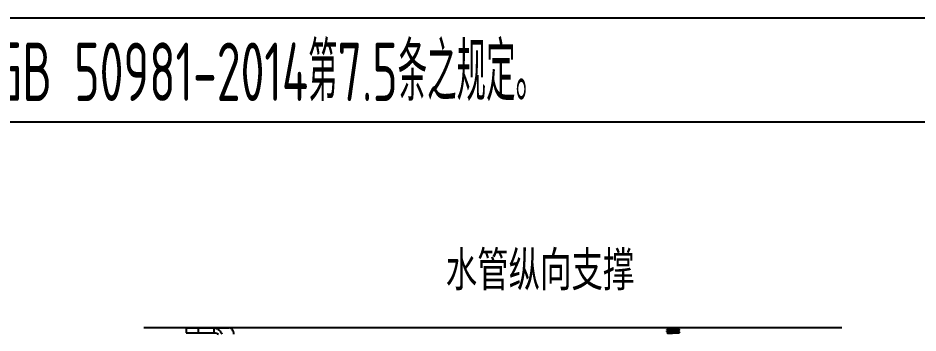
# Model space of a CAD drawing. Extents: x -409572 to -157272, y 600795 to 878326.
# Drawn here: x -394326 to -386014, y 822431 to 825340 of the extents above; entities that cross this region are included whole.
import ezdxf

# ---------------------------------------------------------------- set-up
doc = ezdxf.new("R2010")
doc.units = 0
doc.header["$LTSCALE"] = 1000
doc.header["$MEASUREMENT"] = 0
doc.linetypes.add('CONTINOUS', pattern=[0])
doc.layers.get('0').update_dxf_attribs({"linetype": 'CONTINUOUS'})
for name, color, linetype in [('BZ', 2, 'CONTINUOUS'), ('H-喷淋图块', 153, 'CONTINOUS'), ('TT', 7, 'CONTINUOUS')]:
    doc.layers.add(name, color=color, linetype=linetype)
doc.styles.add('_HZTXT', font='txt.shx', dxfattribs={"width": 0.8, "bigfont": 'hztxt.shx'})
doc.styles.add('WW', font='gbenor.shx', dxfattribs={"width": 0.75, "bigfont": 'gbcbig.shx'})

msp = doc.modelspace()

# ---------------------------------------------------------------- linework, layer by layer
at = {"linetype": 'CONTINUOUS'}
for p, q in [((-392772.9, 822478), (-392772.9, 822433.3)), ((-392772.9, 822478), (-392375.4, 822478)), ((-392772.9, 822433.3), (-392517.3, 822433.3)), ((-392661.3, 822478), (-392661.3, 822433.3)), ((-392517.3, 822478), (-392517.3, 822433.3)), ((-388334.9, 822474), (-388335, 822473.8)), ((-388335, 822471.9), (-388335, 822473.8)), ((-388334.9, 822471.8), (-388335, 822471.9)), ((-388334.9, 822459.1), (-388335, 822458.9)), ((-388335, 822457.1), (-388335, 822458.9)), ((-388334.9, 822456.9), (-388335, 822457.1)), ((-388334.9, 822444.2), (-388335, 822444)), ((-388335, 822442.2), (-388335, 822444)), ((-388334.9, 822442), (-388335, 822442.2)), ((-388334.9, 822471.8), (-388326.8, 822467.1)), ((-388334.9, 822456.9), (-388326.8, 822452.2)), ((-388334.9, 822442), (-388326.8, 822437.3)), ((-388327, 822467.3), (-388327, 822463.6)), ((-388327, 822452.4), (-388327, 822448.7)), ((-388327, 822437.5), (-388327, 822433.8)), ((-388216.1, 822466.5), (-388224.2, 822471.2)), ((-388216.1, 822451.6), (-388224.2, 822456.3)), ((-388216.1, 822436.8), (-388224.2, 822441.4)), ((-388224, 822471), (-388224, 822474.7)), ((-388224, 822456.1), (-388224, 822459.8)), ((-388224, 822441.2), (-388224, 822445)), ((-388216.1, 822466.5), (-388216, 822466.4)), ((-388216.1, 822464.3), (-388216, 822464.5)), ((-388216.1, 822451.6), (-388216, 822451.5)), ((-388216.1, 822449.5), (-388216, 822449.6)), ((-388216.1, 822436.8), (-388216, 822436.6)), ((-388216.1, 822434.6), (-388216, 822434.7)), ((-388216, 822464.5), (-388216, 822466.4)), ((-388216, 822449.6), (-388216, 822451.5)), ((-388216, 822434.7), (-388216, 822436.6))]:
    msp.add_line(p, q, dxfattribs=at)
for centre, radius, start, end in [((-388315.4, 822322.9), 150.7, 94.73357, 95.43713), ((-388305.6, 822189.6), 269.5, 93.71884, 94.78113), ((-388307.2, 822194.4), 249.8, 93.89729, 94.80729), ((-388311, 822270.8), 203, 94.54448, 94.75604), ((-388244.9, 822713.3), 263.9, 273.75953, 274.79582), ((-388244.3, 822689.8), 255.2, 273.84409, 274.8019), ((-388240, 822667.3), 202.9, 274.54499, 274.75718), ((-388235.6, 822614.9), 150.2, 274.73407, 275.44731)]:
    msp.add_arc(centre, radius, start, end, dxfattribs=at)
for points, knots in [([(-392517.3, 822478), (-392509.1, 822478), (-392492.3, 822474.8), (-392470.4, 822461.4), (-392453.3, 822442), (-392445.7, 822426.5), (-392442.9, 822418.5)], [0, 0, 0, 0, 0.243233, 0.493078, 0.748723, 1, 1, 1, 1]), ([(-392517.3, 822433.3), (-392509.3, 822433.3), (-392493.9, 822430.4), (-392480.4, 822422.7), (-392474.5, 822418.5)], [0, 0, 0, 0, 0.522516, 1, 1, 1, 1]), ([(-392333.3, 822418.5), (-392333.3, 822426.1), (-392335.3, 822441), (-392344.1, 822460.5), (-392357.8, 822474.4), (-392369.8, 822478), (-392375.4, 822478)], [0, 0, 0, 0, 0.287969, 0.555344, 0.790533, 1, 1, 1, 1]), ([(-388335, 822471.9), (-388335, 822472.4), (-388332.2, 822472.4), (-388331, 822472.8), (-388329.6, 822473)], [0, 0, 0, 0, 0.263852, 1, 1, 1, 1]), ([(-388335, 822457.1), (-388335, 822457.4), (-388333.4, 822457.5), (-388332.5, 822457.7), (-388331.7, 822457.9)], [0, 0, 0, 0, 0.269511, 1, 1, 1, 1]), ([(-388335, 822442.2), (-388335, 822442.4), (-388333.7, 822442.6), (-388333, 822442.8), (-388332.3, 822442.9)], [0, 0, 0, 0, 0.27234, 1, 1, 1, 1]), ([(-388329.6, 822474.8), (-388330.3, 822474.8), (-388332, 822474.5), (-388333.9, 822474.5), (-388334.9, 822474)], [0, 0, 0, 0, 0.378905, 1, 1, 1, 1]), ([(-388329.6, 822459.9), (-388330.3, 822459.9), (-388332, 822459.6), (-388333.9, 822459.6), (-388334.9, 822459.1)], [0, 0, 0, 0, 0.378807, 1, 1, 1, 1]), ([(-388323.1, 822445.6), (-388325.8, 822445.4), (-388329.7, 822444.8), (-388333.8, 822444.8), (-388334.9, 822444.2)], [0, 0, 0, 0, 0.691422, 1, 1, 1, 1]), ([(-388324.1, 822430.6), (-388326.6, 822430.4), (-388330.1, 822429.9), (-388333.9, 822429.9), (-388334.9, 822429.3)], [0, 0, 0, 0, 0.689821, 1, 1, 1, 1]), ([(-388275.5, 822477.5), (-388281.1, 822477.3), (-388299.1, 822476.5), (-388317.2, 822476), (-388329.6, 822474.8)], [0, 0, 0, 0, 0.309388, 1, 1, 1, 1]), ([(-388275.5, 822462.6), (-388281.1, 822462.4), (-388299.1, 822461.6), (-388317.2, 822461.1), (-388329.6, 822459.9)], [0, 0, 0, 0, 0.309518, 1, 1, 1, 1]), ([(-388327, 822473.2), (-388323.9, 822473.4), (-388306.7, 822474.5), (-388289.5, 822475.1), (-388275.5, 822475.7)], [0, 0, 0, 0, 0.183712, 1, 1, 1, 1]), ([(-388322, 822468.3), (-388323.2, 822468.2), (-388324.4, 822467.8), (-388327, 822467.7), (-388327, 822467.3)], [0, 0, 0, 0, 0.73331, 1, 1, 1, 1]), ([(-388321.5, 822453.5), (-388322.9, 822453.4), (-388324.2, 822453), (-388327, 822452.9), (-388327, 822452.4)], [0, 0, 0, 0, 0.734244, 1, 1, 1, 1]), ([(-388321, 822438.7), (-388322.5, 822438.5), (-388323.9, 822438.1), (-388327, 822438.1), (-388327, 822437.5)], [0, 0, 0, 0, 0.734831, 1, 1, 1, 1]), ([(-388327, 822428.5), (-388323.9, 822428.8), (-388306.7, 822429.8), (-388289.5, 822430.5), (-388275.5, 822431)], [0, 0, 0, 0, 0.18376, 1, 1, 1, 1]), ([(-388322, 822464.6), (-388322.6, 822464.6), (-388324.2, 822464.3), (-388325.9, 822464.3), (-388326.8, 822463.8)], [0, 0, 0, 0, 0.372879, 1, 1, 1, 1]), ([(-388321.5, 822449.8), (-388322.2, 822449.7), (-388323.9, 822449.5), (-388325.8, 822449.4), (-388326.8, 822448.9)], [0, 0, 0, 0, 0.374868, 1, 1, 1, 1]), ([(-388321, 822434.9), (-388321.8, 822434.9), (-388323.7, 822434.6), (-388325.8, 822434.6), (-388326.8, 822434)], [0, 0, 0, 0, 0.376612, 1, 1, 1, 1]), ([(-388324.1, 822443.6), (-388321, 822443.8), (-388304.8, 822444.8), (-388288.5, 822445.4), (-388275.5, 822445.9)], [0, 0, 0, 0, 0.195623, 1, 1, 1, 1]), ([(-388275.5, 822432.9), (-388280.2, 822432.7), (-388296.4, 822432), (-388312.6, 822431.4), (-388324.1, 822430.6)], [0, 0, 0, 0, 0.289631, 1, 1, 1, 1]), ([(-388323.1, 822458.6), (-388319.9, 822458.8), (-388304.1, 822459.7), (-388288.2, 822460.3), (-388275.5, 822460.8)], [0, 0, 0, 0, 0.199269, 1, 1, 1, 1]), ([(-388275.5, 822447.8), (-388280, 822447.6), (-388295.9, 822446.9), (-388311.8, 822446.3), (-388323.1, 822445.6)], [0, 0, 0, 0, 0.286943, 1, 1, 1, 1]), ([(-388225.8, 822474.1), (-388231.2, 822473.1), (-388246.3, 822472.5), (-388271.3, 822471.1), (-388297.9, 822470), (-388315, 822469.1), (-388322, 822468.3)], [0, 0, 0, 0, 0.172398, 0.468214, 0.781513, 1, 1, 1, 1]), ([(-388225.8, 822470.4), (-388231.2, 822469.4), (-388246.3, 822468.8), (-388271.3, 822467.4), (-388297.9, 822466.2), (-388315, 822465.4), (-388322, 822464.6)], [0, 0, 0, 0, 0.172398, 0.468214, 0.781513, 1, 1, 1, 1]), ([(-388225.5, 822459.3), (-388230.8, 822458.3), (-388245.6, 822457.7), (-388270.4, 822456.3), (-388297.1, 822455.1), (-388314.4, 822454.2), (-388321.5, 822453.5)], [0, 0, 0, 0, 0.167291, 0.461164, 0.776399, 1, 1, 1, 1]), ([(-388225.5, 822455.6), (-388230.8, 822454.5), (-388245.6, 822454), (-388270.4, 822452.6), (-388297.1, 822451.4), (-388314.4, 822450.5), (-388321.5, 822449.8)], [0, 0, 0, 0, 0.167291, 0.461164, 0.776399, 1, 1, 1, 1]), ([(-388225.3, 822444.4), (-388230.3, 822443.4), (-388245, 822442.9), (-388269.5, 822441.4), (-388296.3, 822440.3), (-388313.8, 822439.4), (-388321, 822438.7)], [0, 0, 0, 0, 0.162162, 0.454084, 0.771262, 1, 1, 1, 1]), ([(-388225.3, 822440.7), (-388230.3, 822439.7), (-388245, 822439.2), (-388269.5, 822437.7), (-388296.3, 822436.6), (-388313.8, 822435.7), (-388321, 822434.9)], [0, 0, 0, 0, 0.162162, 0.454084, 0.771262, 1, 1, 1, 1]), ([(-388223.9, 822465.1), (-388227.1, 822464.9), (-388244.3, 822463.8), (-388261.5, 822463.2), (-388275.5, 822462.6)], [0, 0, 0, 0, 0.183696, 1, 1, 1, 1]), ([(-388275.5, 822460.8), (-388270.9, 822461), (-388254.9, 822461.6), (-388239, 822462.2), (-388227.6, 822463)], [0, 0, 0, 0, 0.287582, 1, 1, 1, 1]), ([(-388227.6, 822450), (-388230.8, 822449.8), (-388246.7, 822448.9), (-388262.7, 822448.3), (-388275.5, 822447.8)], [0, 0, 0, 0, 0.198417, 1, 1, 1, 1]), ([(-388275.5, 822445.9), (-388270.8, 822446.1), (-388254.7, 822446.7), (-388238.6, 822447.4), (-388227.1, 822448.1)], [0, 0, 0, 0, 0.288852, 1, 1, 1, 1]), ([(-388227.1, 822435.1), (-388230.3, 822434.9), (-388246.4, 822434), (-388262.5, 822433.4), (-388275.5, 822432.9)], [0, 0, 0, 0, 0.19668, 1, 1, 1, 1]), ([(-388275.5, 822431), (-388270.9, 822431.2), (-388254.8, 822431.8), (-388238.8, 822432.5), (-388227.4, 822433.2)], [0, 0, 0, 0, 0.288191, 1, 1, 1, 1]), ([(-388227.6, 822463), (-388225, 822463.2), (-388221.2, 822463.7), (-388217.1, 822463.7), (-388216.1, 822464.3)], [0, 0, 0, 0, 0.691032, 1, 1, 1, 1]), ([(-388227.4, 822433.2), (-388224.8, 822433.4), (-388221.1, 822433.9), (-388217.1, 822434), (-388216.1, 822434.6)], [0, 0, 0, 0, 0.69071, 1, 1, 1, 1]), ([(-388227.1, 822448.1), (-388224.6, 822448.3), (-388221, 822448.8), (-388217.1, 822448.9), (-388216.1, 822449.5)], [0, 0, 0, 0, 0.690302, 1, 1, 1, 1]), ([(-388224.2, 822474.5), (-388224.4, 822474.4), (-388224.9, 822474.3), (-388225.4, 822474.2), (-388225.8, 822474.1)], [0, 0, 0, 0, 0.3774, 1, 1, 1, 1]), ([(-388224, 822471), (-388224, 822470.8), (-388224.8, 822470.6), (-388225.3, 822470.5), (-388225.8, 822470.4)], [0, 0, 0, 0, 0.285727, 1, 1, 1, 1]), ([(-388224.2, 822459.7), (-388224.3, 822459.6), (-388224.8, 822459.4), (-388225.2, 822459.3), (-388225.5, 822459.3)], [0, 0, 0, 0, 0.384879, 1, 1, 1, 1]), ([(-388224, 822456.1), (-388224, 822456), (-388224.7, 822455.7), (-388225.1, 822455.6), (-388225.5, 822455.6)], [0, 0, 0, 0, 0.290239, 1, 1, 1, 1]), ([(-388224.2, 822444.8), (-388224.3, 822444.7), (-388224.7, 822444.6), (-388225, 822444.5), (-388225.3, 822444.4)], [0, 0, 0, 0, 0.393314, 1, 1, 1, 1]), ([(-388224, 822441.2), (-388224, 822441.1), (-388224.6, 822440.9), (-388225, 822440.8), (-388225.3, 822440.7)], [0, 0, 0, 0, 0.295741, 1, 1, 1, 1]), ([(-388216, 822466.4), (-388216, 822465.9), (-388218.7, 822465.9), (-388220, 822465.5), (-388221.3, 822465.3)], [0, 0, 0, 0, 0.263842, 1, 1, 1, 1]), ([(-388216, 822451.5), (-388216, 822451.2), (-388217.5, 822451), (-388218.3, 822450.8), (-388219, 822450.7)], [0, 0, 0, 0, 0.270664, 1, 1, 1, 1]), ([(-388216, 822436.6), (-388216, 822436.3), (-388217.4, 822436.1), (-388218.1, 822435.9), (-388218.9, 822435.8)], [0, 0, 0, 0, 0.271439, 1, 1, 1, 1])]:
    msp.add_open_spline(points, degree=3, knots=knots, dxfattribs=at)
for points in [[(-388332.3, 822442.9), (-388330.9, 822443.1), (-388329.5, 822443.2), (-388328.1, 822443.3)], [(-388331.7, 822457.9), (-388330.5, 822458), (-388329.3, 822458.1), (-388328.1, 822458.2)], [(-388219, 822450.7), (-388220.3, 822450.6), (-388221.6, 822450.4), (-388222.9, 822450.3)], [(-388218.9, 822435.8), (-388220.2, 822435.7), (-388221.5, 822435.6), (-388222.9, 822435.4)]]:
    msp.add_open_spline(points, degree=3, dxfattribs=at)
at = {"layer": 'BZ'}
msp.add_line((-386716.9, 822478), (-393163.9, 822478), dxfattribs=at)
at = {"layer": 'H-喷淋图块', "color": 134, "ltscale": 0.5}
for points in [[(-403351.8, 825339.7), (-381371.8, 825339.7)], [(-403351.8, 824379.7), (-381371.8, 824379.7)]]:
    msp.add_lwpolyline(points, dxfattribs=at)

# ---------------------------------------------------------------- texts
at = {"color": 7, "style": '_HZTXT', "width": 0.8}
msp.add_text('水管纵向支撑', height=363, dxfattribs=at).set_placement((-390376, 822824.9))
at = {"layer": 'TT', "style": 'WW', "width": 0.7}
msp.add_text('12.7、施工中未尽事宜还应遵守《建筑机电工程抗震设计规范》GB 50981-2014第7.5条之规定。', height=540, dxfattribs=at).set_placement((-402336.8, 824573))

doc.saveas('drawing.dxf')
